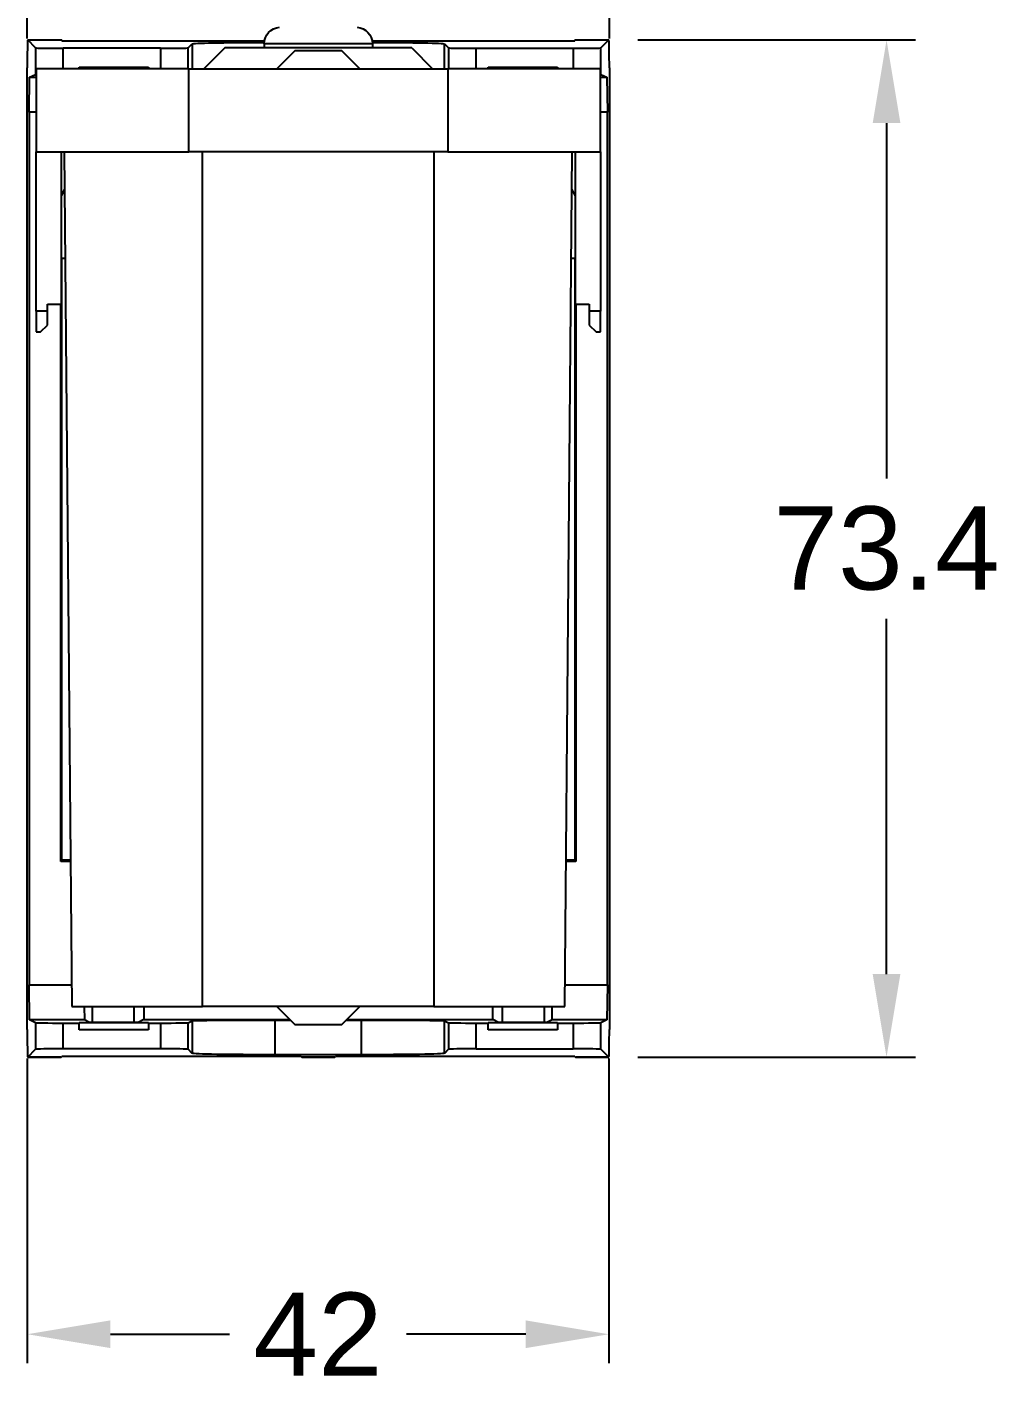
# Model space of a CAD drawing. Header units: millimetres. Extents: x 296 to 1136, y 93 to 687.
# Drawn here: x 865.7 to 935.6, y 278.8 to 377.1 of the extents above; entities that cross this region are included whole.
import ezdxf

# ---------------------------------------------------------------- set-up
doc = ezdxf.new("R2010")
doc.units = ezdxf.units.MM
doc.header["$LTSCALE"] = 0.75
doc.layers.add('DIM', color=3, linetype='Continuous')
doc.styles.get("Standard").update_dxf_attribs({"font": 'arial.ttf'})
doc.dimstyles.new('사본 ISO-25', dxfattribs={"dimtxt": 6, "dimasz": 6, "dimexe": 2.1, "dimexo": 2.1, "dimgap": 2, "dimtad": 1, "dimtih": 1, "dimtoh": 1, "dimdec": 1, "dimdsep": 46, "dimtxsty": 'Standard', "dimcen": 0, "dimclrd": 3, "dimclre": 3, "dimclrt": 4, "dimazin": 2, "dimtp": 0.1, "dimtm": 0.1, "dimtfac": 0.714286, "dimtdec": 1, "dimtmove": 0, "dimatfit": 3, "dimfxl": 1, "dimarcsym": 0})

# ---------------------------------------------------------------- blocks, each defined once
blk = doc.blocks.new('*D16')
at = {"layer": 'DIM', "color": 3, "lineweight": -2, "transparency": 16777216}
for p, q in [((865.653, 302.678), (865.653, 280.678)), ((907.618, 302.678), (907.618, 280.678)), ((871.653, 282.778), (880.248, 282.778)), ((901.618, 282.778), (893.023, 282.778))]:
    blk.add_line(p, q, dxfattribs=at)
at = {"layer": 'DIM', "color": 3, "transparency": 16777216}
for points in [[(871.653, 283.778), (871.653, 281.778), (865.653, 282.778)], [(901.618, 283.778), (901.618, 281.778), (907.618, 282.778)]]:
    blk.add_solid(points, dxfattribs=at)
at = {"layer": 'DIM', "color": 4, "transparency": 16777216, "insert": (886.635, 282.778), "char_height": 6, "attachment_point": 5}
blk.add_mtext('42', dxfattribs=at)
blk = doc.blocks.new('*D101')
at = {"layer": 'DIM', "color": 3, "lineweight": -2, "transparency": 16777216}
for p, q in [((909.718, 376.208), (929.753, 376.208)), ((927.653, 370.208), (927.653, 344.558)), ((927.653, 308.778), (927.653, 334.427)), ((909.718, 302.778), (929.753, 302.778))]:
    blk.add_line(p, q, dxfattribs=at)
at = {"layer": 'DIM', "color": 3, "transparency": 16777216}
for points in [[(926.653, 370.208), (928.653, 370.208), (927.653, 376.208)], [(926.653, 308.778), (928.653, 308.778), (927.653, 302.778)]]:
    blk.add_solid(points, dxfattribs=at)
at = {"layer": 'DIM', "color": 4, "transparency": 16777216, "insert": (927.653, 339.493), "char_height": 6, "attachment_point": 5}
blk.add_mtext('73.4', dxfattribs=at)
blk = doc.blocks.new('*D102')
at = {"layer": 'DIM', "color": 3, "lineweight": -2, "transparency": 16777216}
for p, q in [((865.653, 376.308), (865.653, 398.307)), ((907.653, 376.308), (907.653, 398.307)), ((871.653, 396.207), (901.653, 396.207)), ((907.653, 396.207), (926.428, 396.207))]:
    blk.add_line(p, q, dxfattribs=at)
at = {"layer": 'DIM', "color": 3, "transparency": 16777216}
for points in [[(871.653, 397.207), (871.653, 395.207), (865.653, 396.207)], [(901.653, 397.207), (901.653, 395.207), (907.653, 396.207)]]:
    blk.add_solid(points, dxfattribs=at)
at = {"layer": 'DIM', "color": 4, "transparency": 16777216, "insert": (920.04, 401.22), "char_height": 6, "attachment_point": 5}
blk.add_mtext('42', dxfattribs=at)

msp = doc.modelspace()

# ---------------------------------------------------------------- linework, layer by layer
at = {"extrusion": (0, 0, -1)}
for p, q in [((865.688, 376.208), (868.101, 376.208)), ((866.256, 375.64), (865.688, 376.207)), ((865.688, 376.207), (868.101, 376.207)), ((866.256, 375.64), (866.256, 373.726)), ((868.153, 376.156), (868.101, 376.207)), ((868.153, 376.156), (882.774, 376.156)), ((875.26, 375.606), (868.255, 375.606)), ((868.255, 374.131), (868.255, 375.606)), ((875.26, 375.606), (875.26, 374.131)), ((877.26, 375.64), (877.55, 375.93)), ((877.26, 374.131), (877.26, 375.64)), ((877.55, 375.93), (877.55, 374.131)), ((879.903, 375.631), (878.403, 374.131)), ((893.403, 375.631), (879.903, 375.631)), ((890.553, 375.931), (882.753, 375.931)), ((882.753, 375.931), (882.753, 375.631)), ((890.532, 376.156), (905.153, 376.156)), ((890.553, 375.931), (890.553, 375.631)), ((893.403, 375.631), (894.903, 374.131)), ((895.756, 375.93), (896.046, 375.64)), ((895.756, 374.131), (895.756, 375.93)), ((896.046, 375.64), (896.046, 374.131)), ((898.046, 375.606), (905.05, 375.606)), ((898.046, 374.131), (898.046, 375.606)), ((905.05, 375.606), (905.05, 374.131)), ((905.205, 376.207), (905.153, 376.156)), ((905.205, 376.208), (907.618, 376.208)), ((905.205, 376.207), (907.617, 376.207)), ((907.617, 376.207), (907.05, 375.64)), ((907.05, 373.726), (907.05, 375.64)), ((884.953, 375.431), (883.653, 374.131)), ((888.353, 375.431), (884.953, 375.431)), ((889.653, 374.131), (888.353, 375.431)), ((865.653, 304.778), (865.653, 374.208)), ((865.784, 370.99), (865.827, 373.512)), ((865.827, 373.512), (866.256, 373.726)), ((865.827, 373.512), (866.303, 373.512)), ((877.303, 374.131), (866.303, 374.131)), ((866.303, 374.131), (866.303, 368.131)), ((869.403, 374.131), (869.403, 374.243)), ((869.403, 374.243), (874.403, 374.243)), ((874.403, 374.243), (874.403, 374.131)), ((877.303, 374.131), (896.003, 374.131)), ((877.303, 368.131), (877.303, 374.131)), ((907.003, 374.131), (896.003, 374.131)), ((896.003, 374.131), (896.003, 368.131)), ((898.903, 374.131), (898.903, 374.243)), ((898.903, 374.243), (903.903, 374.243)), ((903.903, 374.243), (903.903, 374.131)), ((907.003, 368.131), (907.003, 374.131)), ((907.003, 373.512), (907.478, 373.512)), ((907.05, 373.726), (907.478, 373.512)), ((907.478, 373.512), (907.522, 370.99)), ((907.653, 374.208), (907.653, 304.778)), ((866.303, 370.99), (865.784, 370.99)), ((865.784, 370.99), (865.784, 307.996)), ((907.522, 370.99), (907.003, 370.99)), ((907.522, 307.996), (907.522, 370.99)), ((866.303, 368.131), (877.303, 368.131)), ((866.303, 356.631), (866.303, 368.131)), ((868.103, 368.131), (868.103, 357.131)), ((868.32, 368.131), (868.859, 306.431)), ((896.003, 368.131), (877.303, 368.131)), ((878.3, 306.431), (878.3, 368.131)), ((895, 368.131), (895, 306.431)), ((896.003, 368.131), (907.003, 368.131)), ((904.442, 306.431), (904.98, 368.131)), ((905.203, 357.131), (905.203, 368.131)), ((907.003, 368.131), (907.003, 356.631)), ((868.343, 365.461), (868.103, 364.933)), ((905.203, 364.921), (904.957, 365.461)), ((868.387, 360.431), (868.103, 360.431)), ((868.153, 316.993), (868.153, 360.431)), ((905.203, 360.431), (904.913, 360.431)), ((905.153, 360.431), (905.153, 316.993)), ((867.103, 356.631), (867.103, 357.131)), ((867.103, 357.131), (868.103, 357.131)), ((868.066, 316.906), (868.066, 357.131)), ((905.203, 357.131), (906.203, 357.131)), ((905.24, 357.131), (905.24, 316.906)), ((906.203, 357.131), (906.203, 356.631)), ((867.103, 356.631), (866.303, 356.631)), ((866.303, 356.631), (866.303, 355.131)), ((867.103, 355.631), (867.103, 356.631)), ((907.003, 356.631), (906.203, 356.631)), ((906.203, 356.631), (906.203, 355.631)), ((907.003, 355.131), (907.003, 356.631)), ((866.303, 355.131), (866.603, 355.131)), ((866.603, 355.131), (867.103, 355.631)), ((906.203, 355.631), (906.703, 355.131)), ((906.703, 355.131), (907.003, 355.131)), ((868.066, 316.906), (868.153, 316.993)), ((868.767, 316.906), (868.066, 316.906)), ((868.766, 316.993), (868.153, 316.993)), ((905.24, 316.906), (904.533, 316.906)), ((905.153, 316.993), (904.534, 316.993)), ((905.153, 316.993), (905.24, 316.906)), ((865.784, 307.996), (868.845, 307.996)), ((865.827, 305.474), (865.784, 307.996)), ((904.455, 307.996), (907.522, 307.996)), ((907.522, 307.996), (907.478, 305.474)), ((868.859, 306.431), (878.3, 306.431)), ((869.77, 306.431), (869.786, 305.474)), ((870.35, 305.291), (870.35, 306.431)), ((873.35, 306.431), (873.35, 305.291)), ((874.063, 306.431), (874.063, 305.496)), ((895, 306.431), (878.3, 306.431)), ((883.65, 306.431), (884.95, 305.131)), ((888.35, 305.131), (889.65, 306.431)), ((895, 306.431), (904.442, 306.431)), ((899.243, 305.496), (899.243, 306.431)), ((899.95, 305.291), (899.95, 306.431)), ((902.95, 306.431), (902.95, 305.291)), ((903.519, 305.474), (903.536, 306.431)), ((869.786, 305.474), (865.827, 305.474)), ((866.256, 305.26), (865.827, 305.474)), ((866.256, 305.26), (866.256, 303.346)), ((868.255, 305.243), (869.403, 305.243)), ((868.255, 303.38), (868.255, 305.243)), ((869.403, 305.27), (869.403, 305.243)), ((869.403, 305.27), (874.403, 305.27)), ((869.403, 304.743), (869.403, 305.243)), ((874.403, 304.743), (869.403, 304.743)), ((870.153, 305.291), (869.786, 305.474)), ((873.653, 305.291), (870.153, 305.291)), ((874.063, 305.496), (873.653, 305.291)), ((874.063, 305.496), (884.585, 305.496)), ((874.403, 305.243), (874.403, 305.27)), ((874.403, 305.243), (875.26, 305.243)), ((874.403, 305.243), (874.403, 304.743)), ((875.26, 305.243), (875.26, 303.38)), ((877.26, 305.26), (877.55, 305.405)), ((877.26, 303.346), (877.26, 305.26)), ((877.55, 305.405), (877.55, 303.055)), ((883.549, 305.457), (884.625, 305.457)), ((883.549, 302.952), (883.549, 305.457)), ((884.95, 305.131), (888.35, 305.131)), ((888.676, 305.457), (889.757, 305.457)), ((888.715, 305.496), (899.243, 305.496)), ((889.757, 305.457), (889.757, 302.952)), ((895.756, 305.405), (896.046, 305.26)), ((895.756, 303.055), (895.756, 305.405)), ((896.046, 305.26), (896.046, 303.346)), ((898.046, 305.243), (898.903, 305.243)), ((898.046, 303.38), (898.046, 305.243)), ((898.903, 305.27), (898.903, 305.243)), ((898.903, 305.27), (903.903, 305.27)), ((898.903, 304.743), (898.903, 305.243)), ((903.903, 304.743), (898.903, 304.743)), ((899.653, 305.291), (899.243, 305.496)), ((903.153, 305.291), (899.653, 305.291)), ((903.519, 305.474), (903.153, 305.291)), ((907.478, 305.474), (903.519, 305.474)), ((903.903, 305.243), (903.903, 305.27)), ((903.903, 305.243), (905.05, 305.243)), ((903.903, 305.243), (903.903, 304.743)), ((905.05, 305.243), (905.05, 303.38)), ((907.478, 305.474), (907.05, 305.26)), ((907.05, 303.346), (907.05, 305.26)), ((865.688, 302.778), (866.256, 303.346)), ((868.101, 302.778), (865.688, 302.778)), ((865.688, 302.778), (868.101, 302.778)), ((868.101, 302.778), (868.153, 302.83)), ((885.403, 302.83), (868.153, 302.83)), ((875.26, 303.38), (868.255, 303.38)), ((877.55, 303.055), (877.26, 303.346)), ((889.757, 302.952), (883.549, 302.952)), ((885.403, 302.83), (885.455, 302.778)), ((887.851, 302.778), (885.455, 302.778)), ((885.455, 302.778), (887.851, 302.778)), ((887.851, 302.778), (887.903, 302.83)), ((905.153, 302.83), (887.903, 302.83)), ((896.046, 303.346), (895.756, 303.055)), ((898.046, 303.38), (905.05, 303.38)), ((905.153, 302.83), (905.205, 302.778)), ((907.617, 302.778), (905.205, 302.778)), ((905.205, 302.778), (907.618, 302.778)), ((907.05, 303.346), (907.617, 302.778))]:
    msp.add_line(p, q, dxfattribs=at)
for centre, start, end in [((-883.953, 375.931), 0, 85.21981), ((-889.353, 375.931), 94.78019, 180)]:
    msp.add_arc(centre, 1.2, start, end, dxfattribs=at)
for centre, major_axis, ratio, start_param, end_param in [((865.688, 374.208), (0, 2), 0.017455, -0.017453, 1.570796), ((868.255, 375.641), (2, 0), 0.017455, 3.159046, 4.712389), ((875.26, 375.641), (2, 0), 0.017455, -1.570796, -0.017453), ((898.046, 375.641), (2, 0), 0.017455, 3.159046, 4.712389), ((905.05, 375.641), (-2, 0), 0.017455, 1.570796, 3.124139), ((907.618, 374.208), (0, -2), 0.017455, 1.570796, 3.159046), ((868.255, 373.725), (-2, 0), 0.008727, -0.218316, -0.017453), ((905.05, 373.725), (-2, 0), 0.008727, 3.159046, 3.359908), ((865.688, 304.778), (0, 2), 0.017455, 1.570796, 3.159046), ((868.255, 305.26), (-2, 0), 0.008727, 0.017453, 1.570796), ((875.26, 305.26), (-2, 0), 0.008727, 1.570796, 3.124139), ((898.046, 305.26), (-2, 0), 0.008727, 0.017453, 1.570796), ((905.05, 305.26), (-2, 0), 0.008727, 1.570796, 3.124139), ((907.618, 304.778), (0, -2), 0.017455, -0.017453, 1.570796), ((868.255, 303.345), (-2, 0), 0.017455, -1.570796, -0.017453), ((875.26, 303.345), (2, 0), 0.017455, 0.017453, 1.570796), ((898.046, 303.345), (2, 0), 0.017455, 1.570796, 3.124139), ((905.05, 303.345), (2, 0), 0.017455, 0.017453, 1.570796)]:
    msp.add_ellipse(centre, major_axis=major_axis, ratio=ratio, start_param=start_param, end_param=end_param)
for centre, major_axis, ratio, start_param, end_param in [((868.101, 374.208), (0, -2), 0.017455, 3.141593, 3.159046), ((883.549, 375.929), (6, 0), 0.017455, 3.159046, 4.580019), ((889.757, 375.929), (6, 0), 0.017455, -1.438426, -0.017453), ((905.205, 374.208), (0, 2), 0.017455, -0.017453, 0), ((883.549, 305.404), (-6, 0), 0.008727, 0.017453, 1.570796), ((889.757, 305.404), (-6, 0), 0.008727, 1.570796, 3.124139), ((868.101, 304.778), (0, -2), 0.017455, -0.017453, 0), ((883.549, 303.057), (-6, 0), 0.017455, -1.570796, -0.017453), ((885.455, 304.778), (0, 2), 0.017455, 3.141593, 3.159046), ((887.851, 304.778), (0, -2), 0.017455, -0.017453, 0), ((889.757, 303.057), (-6, 0), 0.017455, 3.159046, 4.712389), ((905.205, 304.778), (0, 2), 0.017455, 3.141593, 3.159046)]:
    msp.add_ellipse(centre, major_axis=major_axis, ratio=ratio, start_param=start_param, end_param=end_param, dxfattribs=at)

# ---------------------------------------------------------------- dimensions: what is measured, and where the dimension line sits
at = {"layer": 'DIM'}
dim = msp.add_linear_dim(base=(907.653, 396.207), p1=(865.653, 374.208), p2=(907.653, 374.208), dimstyle='사본 ISO-25', dxfattribs=at)
dim.commit()
dim.dimension.update_dxf_attribs({"geometry": '*D102', "text_midpoint": (920.04, 396.207), "dimtype": 160})
dim = msp.add_linear_dim(base=(927.653, 376.208), p1=(907.618, 302.778), p2=(907.618, 376.208), angle=90, dimstyle='사본 ISO-25', override={"dimtad": 0}, dxfattribs=at)
dim.commit()
dim.dimension.update_dxf_attribs({"geometry": '*D101', "text_midpoint": (927.653, 339.493)})
dim = msp.add_linear_dim(base=(907.618, 282.778), p1=(865.653, 304.778), p2=(907.618, 304.778), dimstyle='사본 ISO-25', override={"dimtad": 0}, dxfattribs=at)
dim.commit()
dim.dimension.update_dxf_attribs({"geometry": '*D16', "text_midpoint": (886.635, 282.778), "dimtype": 160})

doc.saveas('drawing.dxf')
